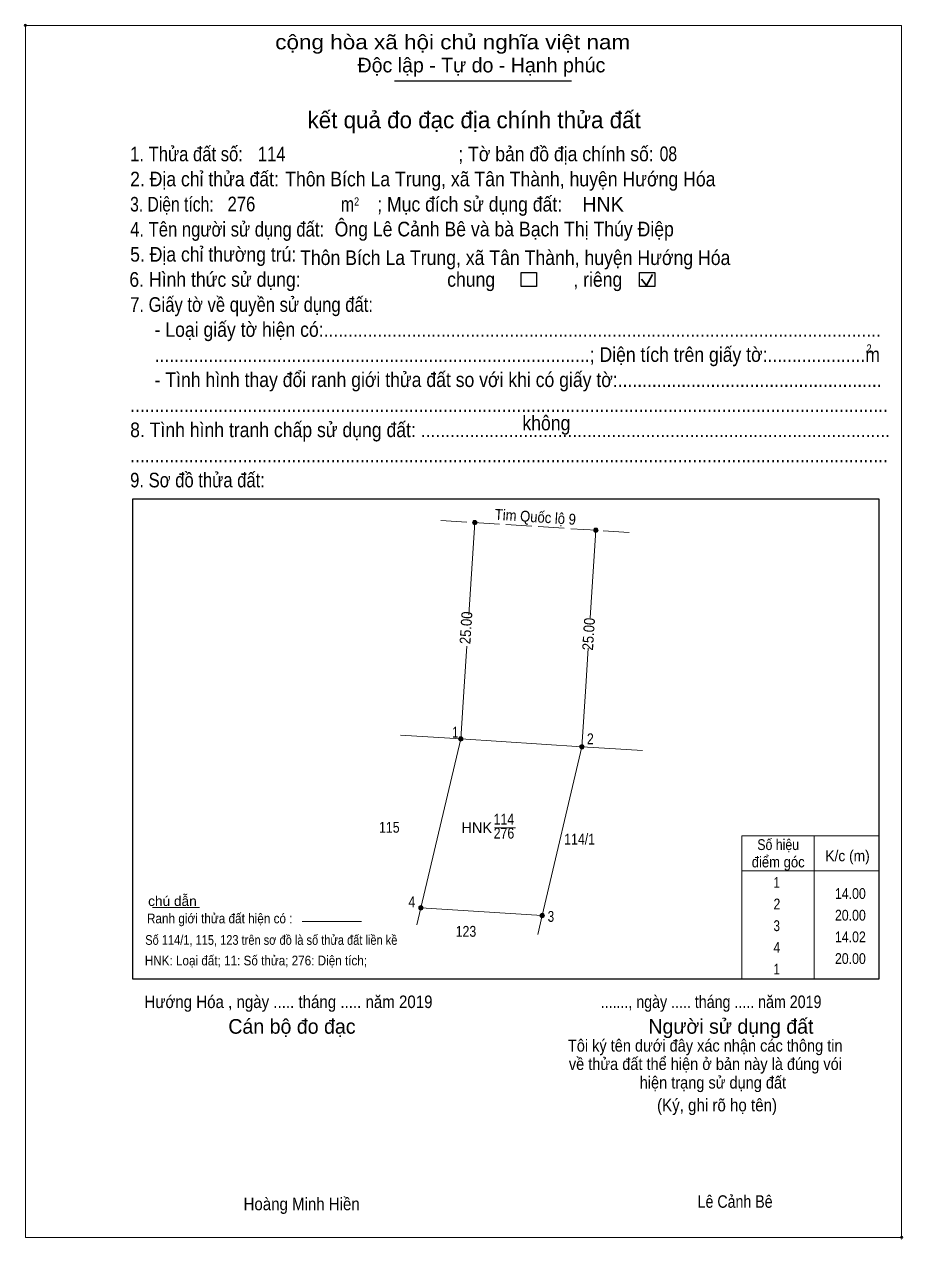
# Model space of a CAD drawing. Header units: metres. Extents: x 537998 to 538849, y 1836582 to 1836877.
# Drawn here: x 537998.3 to 538099.6, y 1836720 to 1836860.2 of the extents above; entities that cross this region are included whole.
import ezdxf
from ezdxf.enums import TextEntityAlignment as Align

# ---------------------------------------------------------------- set-up
doc = ezdxf.new("R2010")
doc.units = ezdxf.units.M
doc.header["$LTSCALE"] = 0.5
doc.header["$PDMODE"] = 32
doc.header["$PDSIZE"] = 0.25
doc.linetypes.add('LONG_DASHED', pattern=[7.5, 6, -1.5])
for name, color, linetype, lineweight in [('1', 7, 'Continuous', 13), ('10', 7, 'Continuous', 13), ('15', 7, 'Continuous', 13), ('17', 7, 'Continuous', 13), ('2', 7, 'Continuous', 13), ('6', 7, 'Continuous', 13), ('63', 7, 'Continuous', 13)]:
    doc.layers.add(name, color=color, linetype=linetype, lineweight=lineweight)

msp = doc.modelspace()

# ---------------------------------------------------------------- hatches: boundary and pattern name
at = {"layer": '63'}
for points in [[(538050.49, 1836802.73, 1), (538049.99, 1836802.73, 1)], [(538064.46, 1836801.84, 1), (538063.96, 1836801.84, 1)], [(538048.88, 1836777.78, 1), (538048.38, 1836777.78, 1)], [(538062.85, 1836776.88, 1), (538062.35, 1836776.88, 1)], [(538044.29, 1836758.31, 1), (538043.79, 1836758.31, 1)], [(538058.28, 1836757.41, 1), (538057.78, 1836757.41, 1)]]:
    msp.add_hatch(color=256, dxfattribs=at).paths.add_polyline_path(points)

# ---------------------------------------------------------------- linework, layer by layer
at = {"layer": '1'}
msp.add_lwpolyline([(538048.63, 1836777.78), (538062.6, 1836776.88), (538058.03, 1836757.41), (538044.04, 1836758.31)], close=True, dxfattribs=at)
at = {"layer": '10'}
msp.add_lwpolyline([(538043.58, 1836756.34), (538044.04, 1836758.31), (538048.63, 1836777.78)], dxfattribs=at)
at = {"layer": '15', "linetype": 'LONG_DASHED'}
msp.add_line((538046.35, 1836802.98), (538068.49, 1836801.57), dxfattribs=at)
at = {"layer": '15'}
for p, q in [((538050.24, 1836802.73), (538049.55, 1836792.11)), ((538064.21, 1836801.84), (538063.56, 1836791.73)), ((538049.32, 1836788.49), (538049.02, 1836783.83)), ((538063.34, 1836788.26), (538063.05, 1836783.83)), ((538049.02, 1836783.83), (538048.63, 1836777.78)), ((538063.05, 1836783.83), (538062.6, 1836776.88)), ((538062.6, 1836776.88), (538065.21, 1836776.71)), ((538065.21, 1836776.71), (538069.58, 1836776.43)), ((538044.04, 1836758.31), (538058.03, 1836757.41))]:
    msp.add_line(p, q, dxfattribs=at)
for points in [[(538041.69, 1836778.23), (538048.63, 1836777.78), (538062.6, 1836776.88)], [(538062.6, 1836776.88), (538058.03, 1836757.41), (538057.52, 1836755.22)]]:
    msp.add_lwpolyline(points, dxfattribs=at)
at = {"layer": '17'}
msp.add_line((538013.08, 1836758.35), (538018.49, 1836758.35), dxfattribs=at)
at = {"layer": '2', "lineweight": 25}
for p, q in [((538040.99, 1836853.65), (538061.42, 1836853.65)), ((538010.82, 1836805.46), (538096.84, 1836805.46)), ((538096.84, 1836805.46), (538096.84, 1836750.09))]:
    msp.add_line(p, q, dxfattribs=at)
at = {"layer": '2', "lineweight": 35}
for p, q in [((538069.49, 1836830.81), (538070.06, 1836830.07)), ((538070.06, 1836830.07), (538070.76, 1836831.32))]:
    msp.add_line(p, q, dxfattribs=at)
at = {"layer": '2'}
msp.add_lwpolyline([(537998.43, 1836860.06), (538099.47, 1836860.06), (538099.47, 1836720.31), (537998.43, 1836720.31)], close=True, dxfattribs=at)
at = {"layer": '2', "lineweight": 25}
for points in [[(538055.61, 1836831.56), (538057.35, 1836831.56), (538057.35, 1836829.94), (538055.61, 1836829.94)], [(538069.26, 1836831.56), (538071, 1836831.56), (538071, 1836829.94), (538069.26, 1836829.94)]]:
    msp.add_lwpolyline(points, close=True, dxfattribs=at)
msp.add_lwpolyline([(538096.84, 1836750.09), (538010.82, 1836750.09), (538010.82, 1836805.46)], dxfattribs=at)
at = {"layer": '2'}
for p in [(537998.43, 1836860.06), (538099.47, 1836720.31)]:
    msp.add_point(p, dxfattribs=at)
at = {"layer": '6'}
msp.add_line((538030.36, 1836756.73), (538037.2, 1836756.73), dxfattribs=at)
at = {"layer": '63'}
for p, q in [((538052.51, 1836767.54), (538054.94, 1836767.54)), ((538081.04, 1836766.59), (538096.84, 1836766.59)), ((538089.39, 1836766.59), (538089.39, 1836750.09)), ((538096.84, 1836766.59), (538096.84, 1836750.09)), ((538081.04, 1836762.59), (538096.84, 1836762.59))]:
    msp.add_line(p, q, dxfattribs=at)
msp.add_lwpolyline([(538096.84, 1836750.09), (538081.04, 1836750.09), (538081.04, 1836766.59)], dxfattribs=at)
for centre in [(538050.24, 1836802.73), (538064.21, 1836801.84), (538048.63, 1836777.78), (538062.6, 1836776.88), (538044.04, 1836758.31), (538058.03, 1836757.41)]:
    msp.add_circle(centre, 0.25, dxfattribs=at)

# ---------------------------------------------------------------- texts
at = {"layer": '1', "width": 0.85}
for s, p in [('114', (538053.61, 1836767.9)), ('115', (538040.395, 1836766.97)), ('276', (538053.615, 1836766.29)), ('114/1', (538062.34, 1836765.6)), ('123', (538049.235, 1836754.97))]:
    msp.add_text(s, height=1.25, dxfattribs=at).set_placement(p, align=Align.CENTER)
at = {"layer": '1'}
msp.add_text('HNK', height=1.25, dxfattribs=at).set_placement((538050.485, 1836766.92), align=Align.CENTER)
at = {"layer": '2'}
for s, height, width, p in [('cộng hòa xã hội chủ nghĩa việt nam', 1.686, 1.15, (538027.24, 1836857.3)), ('1. Thửa đất số:', 1.686, 0.85, (538010.51, 1836844.39)), ('114', 1.69, 0.85, (538025.23, 1836844.39)), ('; Tờ bản đồ địa chính số:', 1.686, 0.9, (538048.35, 1836844.39)), ('08', 1.69, 0.8, (538071.57, 1836844.41)), ('2. Địa chỉ thửa đất:', 1.686, 0.9, (538010.51, 1836841.5)), ('Thôn Bích La Trung, xã Tân Thành, huyện Hướng Hóa', 1.69, 0.9, (538028.39, 1836841.5)), ('3. Diện tích:', 1.686, 0.8, (538010.51, 1836838.6)), ('276', 1.69, 0.85, (538021.74, 1836838.62)), ('m', 1.686, 0.8, (538034.82, 1836838.6)), ('2', 0.9636, 0.8, (538036.34, 1836839.27)), ('; Mục đích sử dụng đất:', 1.686, 0.9, (538039, 1836838.6)), ('4. Tên người sử dụng đất:', 1.686, 0.85, (538010.51, 1836835.71)), ('Ông Lê Cảnh Bê và bà Bạch Thị Thúy Điệp', 1.69, 0.9, (538034.09, 1836835.73)), ('5. Địa chỉ thường trú:', 1.686, 0.9, (538010.51, 1836832.82)), ('Thôn Bích La Trung, xã Tân Thành, huyện Hướng Hóa', 1.69, 0.9, (538030.11, 1836832.43)), ('6. Hình thức sử dụng:', 1.686, 0.9, (538010.42, 1836829.92)), ('chung                , riêng', 1.686, 0.9, (538047.07, 1836829.92)), ('7. Giấy tờ về quyền sử dụng đất:', 1.686, 0.85, (538010.51, 1836827.03)), ('     - Loại giấy tờ hiện có:..................................................................................................................', 1.686, 0.9, (538010.51, 1836824.15)), ('     .........................................................................................; Diện tích trên giấy tờ:....................m', 1.686, 0.9, (538010.51, 1836821.26)), ('2', 0.9636, 0.8, (538095.43, 1836822.32)), ('     - Tình hình thay đổi ranh giới thửa đất so với khi có giấy tờ:......................................................', 1.686, 0.9, (538010.51, 1836818.36)), ('...........................................................................................................................................................', 1.686, 0.9, (538010.51, 1836815.47)), ('không', 1.687, 0.9, (538055.74, 1836813.37)), ('8. Tình hình tranh chấp sử dụng đất: ................................................................................................', 1.686, 0.9, (538010.51, 1836812.58)), ('...........................................................................................................................................................', 1.686, 0.9, (538010.51, 1836809.68)), ('9. Sơ đồ thửa đất:', 1.686, 0.85, (538010.51, 1836806.79)), ('Hướng Hóa , ngày ..... tháng ..... năm 2019', 1.444, 0.9, (538012.16, 1836746.75)), ('......., ngày ..... tháng ..... năm 2019', 1.444, 0.85, (538064.77, 1836746.75)), ('(Ký, ghi rõ họ tên)', 1.446, 0.9, (538071.27, 1836734.84)), ('Hoàng Minh Hiền', 1.44, 0.9, (538023.59, 1836723.44)), ('Lê Cảnh Bê', 1.44, 0.85, (538075.95, 1836723.72))]:
    msp.add_text(s, height=height, dxfattribs=dict(at, width=width)).set_placement(p)
for s, height, p in [('Độc lập - Tự do - Hạnh phúc', 1.686, (538036.73, 1836854.64)), ('HNK', 1.69, (538062.66, 1836838.6)), ('Cán bộ đo đạc', 1.687, (538021.83, 1836743.79)), ('Người sử dụng đất', 1.686, (538070.27, 1836743.79))]:
    msp.add_text(s, height=height, dxfattribs=at).set_placement(p)
for s, height, p in [('kết quả đo đạc địa chính thửa đất', 1.928, (538050.18, 1836848.2)), ('.', 0.4819, (538099.4687, 1836720.04))]:
    msp.add_text(s, height=height, dxfattribs=at).set_placement(p, align=Align.CENTER)
at = {"layer": '2', "width": 0.9}
for s, p in [('Tôi ký tên dưới đây xác nhận các thông tin', (538076.825, 1836741.73)), ('về thửa đất thể hiện ở bản này là đúng vói', (538076.845, 1836739.61)), ('hiện trạng sử dụng đất', (538077.71, 1836737.47))]:
    msp.add_text(s, height=1.393, dxfattribs=at).set_placement(p, align=Align.CENTER)
at = {"layer": '6'}
for s, height, width, p in [('chú dẫn', 1.123, 1.05, (538012.58, 1836758.52)), ('Ranh giới thửa đất hiện có :', 1.126, 0.9, (538012.45, 1836756.52)), ('Số 114/1, 115, 123 trên sơ đồ là số thửa đất liền kề', 1.12, 0.85, (538012.25, 1836754.04)), ('HNK: Loại đất; 11: Số thửa; 276: Diện tích;', 1.12, 0.9, (538012.2, 1836751.67))]:
    msp.add_text(s, height=height, dxfattribs=dict(at, width=width)).set_placement(p)
at = {"layer": '63', "width": 0.9}
for s, rotation, p in [('Tim Quốc lộ 9', 356.356, (538057.2003, 1836802.7662)), ('25.00', 86.307, (538049.8597, 1836790.5547)), ('25.00', 86.307, (538063.9997, 1836789.8347))]:
    msp.add_text(s, height=1.25, rotation=rotation, dxfattribs=at).set_placement(p, align=Align.CENTER)
at = {"layer": '63'}
for s, width, p in [(' 1', 0.75, (538048.34, 1836777.93)), (' 2', 0.85, (538063.97, 1836777.17)), ('14.00', 0.85, (538095.34, 1836759.33)), (' 4', 0.85, (538043.39, 1836758.38)), (' 3', 0.8, (538059.4, 1836756.69)), ('20.00', 0.85, (538095.34, 1836756.83)), ('14.02', 0.85, (538095.34, 1836754.33)), ('20.00', 0.85, (538095.34, 1836751.83))]:
    msp.add_text(s, height=1.25, dxfattribs=dict(at, width=width)).set_placement(p, align=Align.RIGHT)
for s, width, p in [('Số hiệu', 0.85, (538085.24, 1836764.97)), ('điểm góc', 0.9, (538085.24, 1836762.97)), ('K/c (m)', 0.95, (538093.235, 1836763.68)), (' 1', 0.75, (538084.89, 1836760.62)), (' 2', 0.85, (538084.895, 1836758.12)), (' 3', 0.8, (538084.885, 1836755.62)), (' 4', 0.85, (538084.89, 1836753.12)), (' 1', 0.75, (538084.89, 1836750.62))]:
    msp.add_text(s, height=1.25, dxfattribs=dict(at, width=width)).set_placement(p, align=Align.CENTER)

doc.saveas('drawing.dxf')
